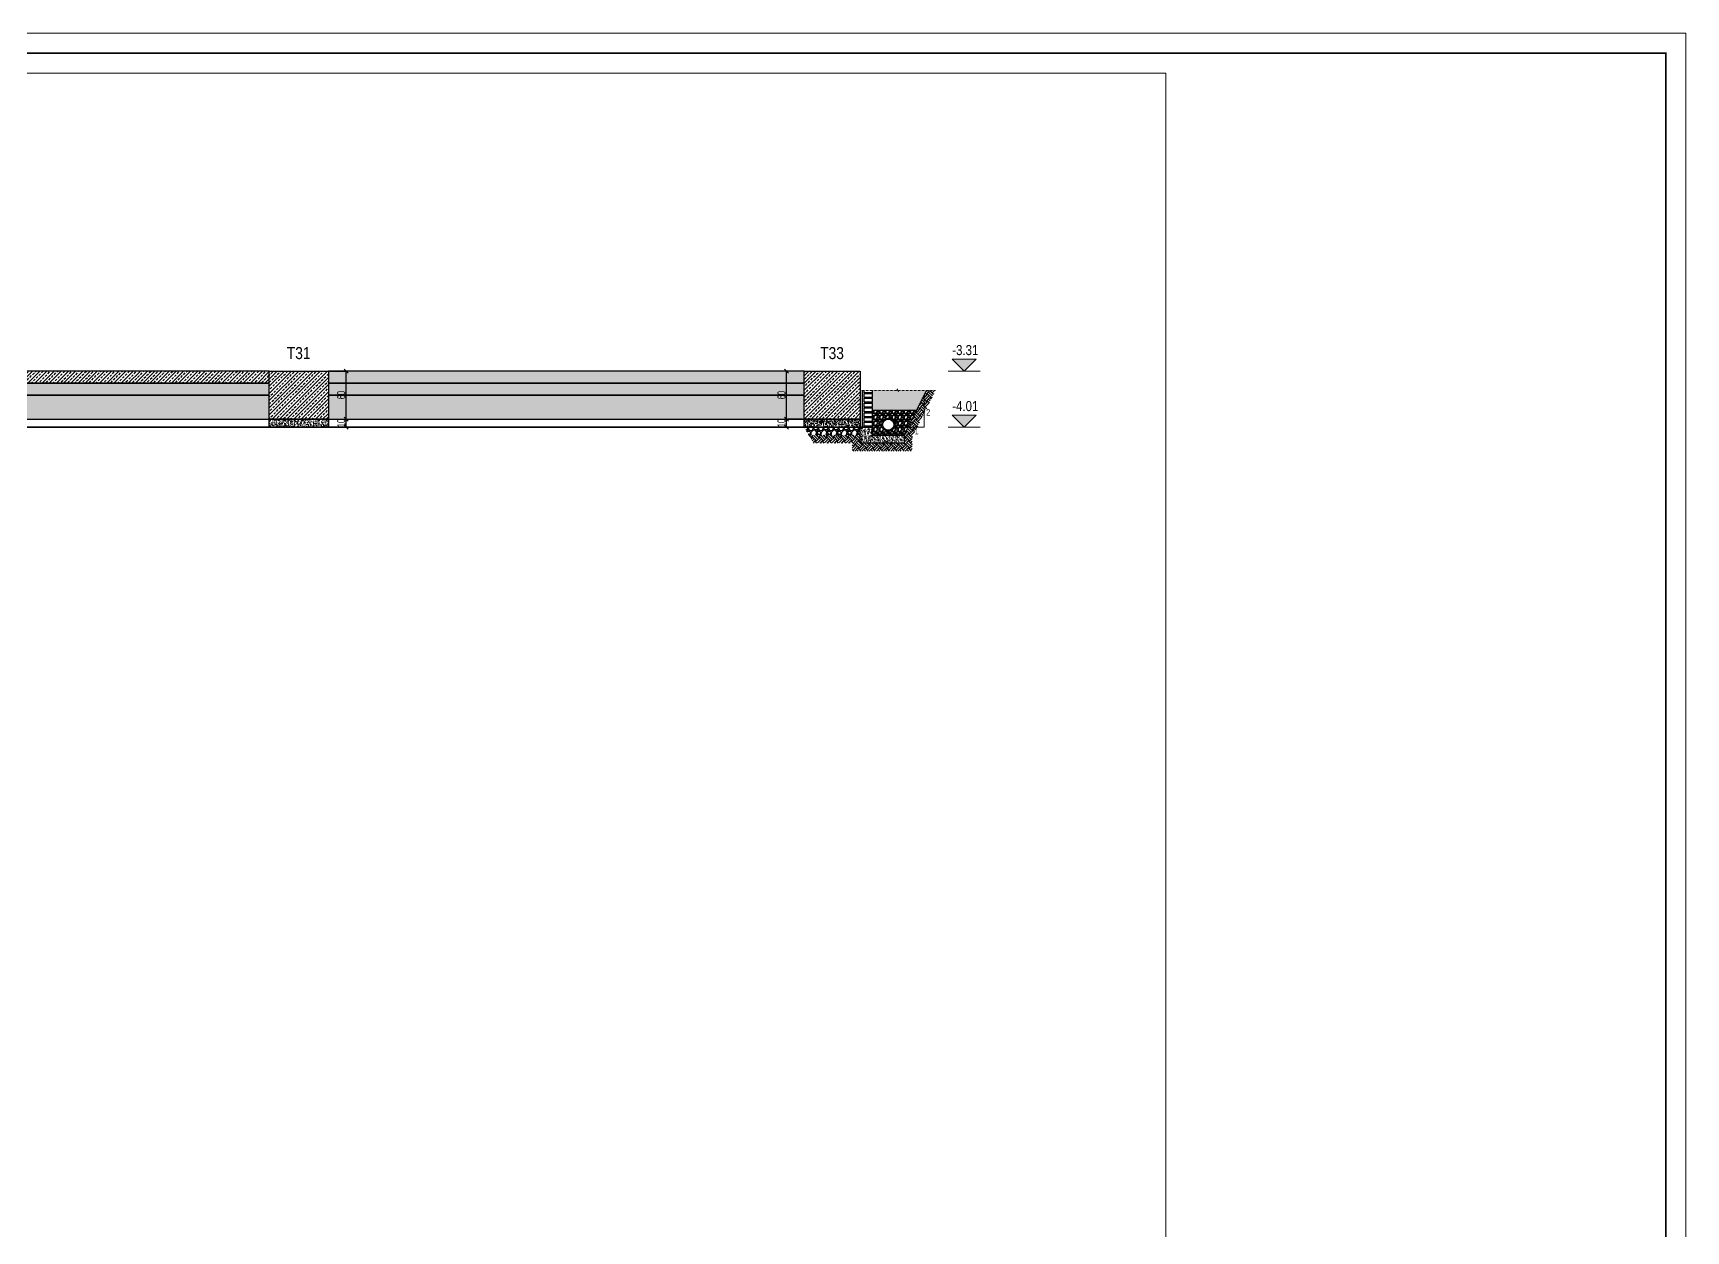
# Model space of a CAD drawing. Header units: millimetres. Extents: x -267 to 94375, y 6431 to 10838.
# Drawn here: x 6873 to 8939, y 9235 to 10732 of the extents above; entities that cross this region are included whole.
import ezdxf
from ezdxf.enums import TextEntityAlignment as Align

# ---------------------------------------------------------------- set-up
doc = ezdxf.new("R2010")
doc.units = ezdxf.units.MM
doc.header["$LTSCALE"] = 0.0001
doc.linetypes.add('DASHED', pattern=[19.05, 12.7, -6.35])
for name, color, linetype, lineweight in [('AKS OLCU (BEYKENT)', 200, 'Continuous', 20), ('CIZGI (BEYKENT)', 1, 'Continuous', 20), ('KESIT SINIRI (BEYKENT)', 241, 'DASHED', 20), ('KOT CIZGI (BEYKENT)', 120, 'Continuous', 20), ('KOT YAZI (BEYKENT)', 7, 'Continuous', 20), ('OLCU (BEYKENT)', 14, 'Continuous', 20), ('SHEETSUMMARY-50', 152, 'Continuous', 20), ('SheetView', 40, 'Continuous', 20), ('SheetViewOut', 231, 'Continuous', 20), ('TARAMA (BEYKENT)', 252, 'Continuous', 25), ('TEMEL (BEYKENT)', 2, 'Continuous', 35), ('TEMEL ISMI (BEYKENT)', 40, 'Continuous', 20), ('YAZI (BEYKENT)', 140, 'Continuous', 20), ('ZEMIN (BEYKENT)', 44, 'Continuous', 35)]:
    doc.layers.add(name, color=color, linetype=linetype, lineweight=lineweight)
doc.styles.add('DSMOLC-50', font='bahnschrift light condensed', dxfattribs={"width": 0.75, "height": 10})
doc.styles.add('KOT (BEYKENT)', font='')
doc.styles.add('YAZI (BEYKENT)', font='')
doc.styles.get('KOT (BEYKENT)').set_extended_font_data('Bahnschrift Light Condensed')
doc.styles.get('YAZI (BEYKENT)').set_extended_font_data('Bahnschrift Light Condensed')
doc.linetypes.add('BATTING', pattern='A,0.00254,-2.54,[134,ltypeshp.shx,S=2.54,R=0,X=-2.54,Y=0],-5.08,[134,ltypeshp.shx,S=2.54,R=180,X=2.54,Y=0],-2.54', length=10.16254)
doc.dimstyles.new('DSMOLC-50', dxfattribs={"dimtxt": 10, "dimasz": 5, "dimexe": 2, "dimexo": 2, "dimgap": 1, "dimtad": 1, "dimdec": 1, "dimrnd": 0.5, "dimzin": 12, "dimdsep": 46, "dimtxsty": 'DSMOLC-50', "dimblk": 'OBLIQUE', "dimblk1": 'OBLIQUE', "dimblk2": 'OBLIQUE', "dimcen": 0, "dimclrt": 7, "dimadec": 0, "dimazin": 0, "dimtfac": 1, "dimtdec": 4, "dimtix": 1, "dimtmove": 2, "dimatfit": 3, "dimfxl": 1, "dimtzin": 0, "dimarcsym": 0})
pattern_1 = [(45, (404.937, 6284.047), (-4.490128, 4.490128), []), (45, (409.427, 6284.047), (-4.490128, 4.490128), [3.175, -1.5875])]
pattern_2 = [(50, (404.937, 6284.047), (5.46554, -0.4781726), [0.5715, -6.2865]), (355, (404.937, 6284.047), (-1.0573026, 5.7317054), [0.4572, -5.0292175]), (100.451445, (405.3926, 6284.007), (4.4082374, 5.2535326), [0.4857003, -5.3427073]), (46.1842, (404.937, 6285.571), (8.132371, -1.26127), [0.85725, -9.42975]), (96.63556, (405.615, 6285.466), (7.122124, 7.422784), [0.728551, -8.014068]), (351.18415, (404.937, 6285.571), (7.122124, 7.422784), [0.685799, -7.543792]), (21, (405.699, 6285.19), (4.5484317, -3.067956), [0.5715, -6.2865]), (326, (405.699, 6285.19), (1.854061, 5.525639), [0.4572, -5.0292]), (71.451445, (406.078, 6284.934), (6.4024926, 2.457683), [0.4857003, -5.342698]), (37.5, (404.9371, 6284.0469), (0.0926581, 2.53665117), [0, -4.96824, 0, -5.1054, 0, -5.04825]), (7.5, (404.937, 6284.047), (2.0045899, 3.00541724), [0, -2.91084, 0, -4.85394, 0, -1.92405]), (327.5, (403.2379, 6284.0469), (4.06771786, -0.1718623), [0, -1.905, 0, -5.9436, 0, -7.8867]), (317.5, (402.476, 6284.047), (4.4438754, 0.7627947), [0, -2.4765, 0, -3.94716, 0, -5.6007])]

# ---------------------------------------------------------------- blocks, each defined once
blk = doc.blocks.new('*U39')
at = {"layer": 'TARAMA (BEYKENT)', "lineweight": -3}
h = blk.add_hatch(dxfattribs=at)
h.set_pattern_fill('ANSI33', color=256, style=0)
h.set_pattern_definition([(45, (-1381.485, -3799.726), (-4.490128, 4.490128), []), (45, (-1376.995, -3799.726), (-4.490128, 4.490128), [3.175, -1.5875])])
h.paths.add_polyline_path([(0, 0), (0, -15), (491.6, -15), (491.6, 0)])
h = blk.add_hatch(dxfattribs=at)
h.set_pattern_fill('AR-CONC', color=256, scale=0.05, style=0)
h.set_pattern_definition([(50, (-1381.485, -3789.726), (9.109233, -0.796954), [0.9525, -10.4775]), (355, (-1381.485, -3789.726), (-1.762171, 9.552842), [0.762, -8.38203]), (100.45144, (-1380.726, -3789.793), (7.347062, 8.755888), [0.8095, -8.904512]), (46.1842, (-1381.485, -3787.186), (13.553952, -2.102116), [1.42875, -15.71625]), (96.63556, (-1380.356, -3787.361), (11.870207, 12.371306), [1.21425, -13.35678]), (351.18415, (-1381.485, -3787.186), (11.870207, 12.371306), [1.143, -12.572987]), (21, (-1380.215, -3787.821), (7.58072, -5.11326), [0.9525, -10.4775]), (326, (-1380.215, -3787.821), (3.090101, 9.209398), [0.762, -8.382]), (71.45144, (-1379.5835, -3788.247), (10.670821, 4.096138), [0.8095, -8.904497]), (37.5, (-1381.4853, -3789.7262), (0.1544302, 4.227752), [0, -8.2804, 0, -8.509, 0, -8.41375]), (7.5, (-1381.4853, -3789.726), (3.340983, 5.0090287), [0, -4.8514, 0, -8.0899, 0, -3.20675]), (327.5, (-1384.3174, -3789.7262), (6.7795298, -0.2864372), [0, -3.175, 0, -9.906, 0, -13.1445]), (317.5, (-1385.5874, -3789.726), (7.406459, 1.2713246), [0, -4.1275, 0, -6.5786, 0, -9.3345])])
h.paths.add_polyline_path([(0, -15), (0, -30), (491.6, -30), (491.6, -15)])
h = blk.add_hatch(dxfattribs=at)
h.set_pattern_fill('EARTH', color=256, angle=45, style=0)
h.set_pattern_definition([(45, (-1381.485, -3799.726), (0, 8.980256), [6.35, -6.35]), (45, (-1383.169, -3798.0424), (0, 8.980256), [6.35, -6.35]), (45, (-1384.853, -3796.3586), (0, 8.980256), [6.35, -6.35]), (135, (-1384.853, -3795.236), (-8.980256, 0), [6.35, -6.35]), (135, (-1383.169, -3793.552), (-8.980256, 0), [6.35, -6.35]), (135, (-1381.485, -3791.8685), (-8.980256, 0), [6.35, -6.35])])
h.paths.add_polyline_path([(0, -30), (0, -60), (491.6, -60), (491.6, -30)])
at = {"layer": 'TARAMA (BEYKENT)', "lineweight": -3, "transparency": 33554483, "flags": 128}
for points in [[(0, -15), (0, -30), (491.6, -30), (491.6, -15)], [(0, -30), (0, -60), (491.6, -60), (491.6, -30)]]:
    blk.add_lwpolyline(points, close=True, dxfattribs=at)
at = {"layer": 'TEMEL (BEYKENT)', "lineweight": -3, "flags": 128}
blk.add_lwpolyline([(0, 0), (0, -15), (491.6, -15), (491.6, 0)], close=True, dxfattribs=at)
blk = doc.blocks.new('*U36')
at = {"layer": 'TARAMA (BEYKENT)', "lineweight": -3}
h = blk.add_hatch(dxfattribs=at)
h.set_pattern_fill('ANSI33', color=256, style=0)
h.set_pattern_definition([(45, (-1278.4837, -3799.726), (-4.490128, 4.490128), []), (45, (-1273.9935, -3799.726), (-4.490128, 4.490128), [3.175, -1.5875])])
h.paths.add_polyline_path([(0, 0), (0, -15), (594.6, -15), (594.6, 0)])
h = blk.add_hatch(dxfattribs=at)
h.set_pattern_fill('AR-CONC', color=256, scale=0.05, style=0)
h.set_pattern_definition([(50, (-1278.484, -3789.726), (9.109233, -0.796954), [0.9525, -10.4775]), (355, (-1278.484, -3789.726), (-1.762171, 9.552842), [0.762, -8.38203]), (100.45144, (-1277.725, -3789.793), (7.347062, 8.755888), [0.8095, -8.904512]), (46.1842, (-1278.484, -3787.186), (13.553952, -2.102116), [1.42875, -15.71625]), (96.63556, (-1277.354, -3787.361), (11.870207, 12.371306), [1.21425, -13.35678]), (351.18415, (-1278.484, -3787.186), (11.870207, 12.371306), [1.143, -12.572987]), (21, (-1277.214, -3787.821), (7.58072, -5.11326), [0.9525, -10.4775]), (326, (-1277.214, -3787.821), (3.090101, 9.209398), [0.762, -8.382]), (71.45144, (-1276.582, -3788.247), (10.670821, 4.096138), [0.8095, -8.904497]), (37.5, (-1278.4837, -3789.7262), (0.1544302, 4.227752), [0, -8.2804, 0, -8.509, 0, -8.41375]), (7.5, (-1278.4837, -3789.726), (3.340983, 5.0090287), [0, -4.8514, 0, -8.0899, 0, -3.20675]), (327.5, (-1281.3158, -3789.7262), (6.7795298, -0.2864372), [0, -3.175, 0, -9.906, 0, -13.1445]), (317.5, (-1282.586, -3789.726), (7.406459, 1.2713246), [0, -4.1275, 0, -6.5786, 0, -9.3345])])
h.paths.add_polyline_path([(0, -15), (0, -30), (594.6, -30), (594.6, -15)])
h = blk.add_hatch(dxfattribs=at)
h.set_pattern_fill('EARTH', color=256, angle=45, style=0)
h.set_pattern_definition([(45, (-1278.4837, -3799.726), (0, 8.980256), [6.35, -6.35]), (45, (-1280.1675, -3798.0424), (0, 8.980256), [6.35, -6.35]), (45, (-1281.851, -3796.3586), (0, 8.980256), [6.35, -6.35]), (135, (-1281.851, -3795.236), (-8.980256, 0), [6.35, -6.35]), (135, (-1280.1675, -3793.552), (-8.980256, 0), [6.35, -6.35]), (135, (-1278.4837, -3791.8685), (-8.980256, 0), [6.35, -6.35])])
h.paths.add_polyline_path([(0, -30), (0, -60), (594.6, -60), (594.6, -30)])
at = {"layer": 'TARAMA (BEYKENT)', "lineweight": -3, "transparency": 33554483, "flags": 128}
for points in [[(0, -15), (0, -30), (594.6, -30), (594.6, -15)], [(0, -30), (0, -60), (594.6, -60), (594.6, -30)]]:
    blk.add_lwpolyline(points, close=True, dxfattribs=at)
at = {"layer": 'TEMEL (BEYKENT)', "lineweight": -3, "flags": 128}
blk.add_lwpolyline([(0, 0), (0, -15), (594.6, -15), (594.6, 0)], close=True, dxfattribs=at)
blk = doc.blocks.new('_Oblique')
at = {"color": 0, "linetype": 'ByBlock', "lineweight": -2}
blk.add_line((-0.5, -0.5), (0.5, 0.5), dxfattribs=at)
blk = doc.blocks.new('*D34')
at = {"layer": 'DEFPOINTS', "color": 0, "lineweight": -3, "transparency": 16777216}
for p in [(7242.1, 10249.4), (7264.4, 10249.4), (7242.1, 10239.4)]:
    blk.add_point(p, dxfattribs=at)
at = {"layer": 'OLCU (BEYKENT)', "color": 0, "lineweight": -2, "transparency": 16777216}
for p, q in [((7244.1, 10249.4), (7266.4, 10249.4)), ((7264.4, 10239.4), (7264.4, 10249.4)), ((7244.1, 10239.4), (7266.4, 10239.4))]:
    blk.add_line(p, q, dxfattribs=at)
at = {"layer": 'OLCU (BEYKENT)', "color": 0, "lineweight": -2, "transparency": 16777216, "xscale": 5, "yscale": 5, "zscale": 5}
for p, rotation in [((7264.4, 10249.4), 90), ((7264.4, 10239.4), 270)]:
    blk.add_blockref('_Oblique', p, dxfattribs=dict(at, rotation=rotation))
at = {"layer": 'OLCU (BEYKENT)', "color": 7, "lineweight": -3, "transparency": 16777216, "insert": (7258.3, 10244.4), "char_height": 10, "attachment_point": 5, "rotation": 90, "style": 'DSMOLC-50'}
blk.add_mtext('10', dxfattribs=at)
blk = doc.blocks.new('*D35')
at = {"layer": 'DEFPOINTS', "color": 0, "lineweight": -3, "transparency": 16777216}
for p in [(7242.1, 10309.4), (7264.4, 10309.4), (7242.1, 10249.4)]:
    blk.add_point(p, dxfattribs=at)
at = {"layer": 'OLCU (BEYKENT)', "color": 0, "lineweight": -2, "transparency": 16777216}
for p, q in [((7244.1, 10309.4), (7266.4, 10309.4)), ((7264.4, 10249.4), (7264.4, 10309.4)), ((7244.1, 10249.4), (7266.4, 10249.4))]:
    blk.add_line(p, q, dxfattribs=at)
at = {"layer": 'OLCU (BEYKENT)', "color": 0, "lineweight": -2, "transparency": 16777216, "xscale": 5, "yscale": 5, "zscale": 5}
for p, rotation in [((7264.4, 10309.4), 90), ((7264.4, 10249.4), 270)]:
    blk.add_blockref('_Oblique', p, dxfattribs=dict(at, rotation=rotation))
at = {"layer": 'OLCU (BEYKENT)', "color": 7, "lineweight": -3, "transparency": 16777216, "insert": (7258.3, 10279.4), "char_height": 10, "attachment_point": 5, "rotation": 90, "style": 'DSMOLC-50'}
blk.add_mtext('60', dxfattribs=at)
blk = doc.blocks.new('*D37')
at = {"layer": 'DEFPOINTS', "color": 0, "lineweight": -3, "transparency": 16777216}
for p in [(7814.5, 10249.4), (7836.8, 10249.4), (7836.8, 10239.4)]:
    blk.add_point(p, dxfattribs=at)
at = {"layer": 'OLCU (BEYKENT)', "color": 0, "lineweight": -2, "transparency": 16777216}
for p, q in [((7834.8, 10249.4), (7812.5, 10249.4)), ((7814.5, 10239.4), (7814.5, 10249.4)), ((7834.8, 10239.4), (7812.5, 10239.4))]:
    blk.add_line(p, q, dxfattribs=at)
at = {"layer": 'OLCU (BEYKENT)', "color": 0, "lineweight": -2, "transparency": 16777216, "xscale": 5, "yscale": 5, "zscale": 5}
for p, rotation in [((7814.5, 10249.4), 90), ((7814.5, 10239.4), 270)]:
    blk.add_blockref('_Oblique', p, dxfattribs=dict(at, rotation=rotation))
at = {"layer": 'OLCU (BEYKENT)', "color": 7, "lineweight": -3, "transparency": 16777216, "insert": (7808.4, 10244.4), "char_height": 10, "attachment_point": 5, "rotation": 90, "style": 'DSMOLC-50'}
blk.add_mtext('10', dxfattribs=at)
blk = doc.blocks.new('*D38')
at = {"layer": 'DEFPOINTS', "color": 0, "lineweight": -3, "transparency": 16777216}
for p in [(7814.5, 10309.4), (7836.8, 10309.4), (7836.8, 10249.4)]:
    blk.add_point(p, dxfattribs=at)
at = {"layer": 'OLCU (BEYKENT)', "color": 0, "lineweight": -2, "transparency": 16777216}
for p, q in [((7834.8, 10309.4), (7812.5, 10309.4)), ((7814.5, 10249.4), (7814.5, 10309.4)), ((7834.8, 10249.4), (7812.5, 10249.4))]:
    blk.add_line(p, q, dxfattribs=at)
at = {"layer": 'OLCU (BEYKENT)', "color": 0, "lineweight": -2, "transparency": 16777216, "xscale": 5, "yscale": 5, "zscale": 5}
for p, rotation in [((7814.5, 10309.4), 90), ((7814.5, 10249.4), 270)]:
    blk.add_blockref('_Oblique', p, dxfattribs=dict(at, rotation=rotation))
at = {"layer": 'OLCU (BEYKENT)', "color": 7, "lineweight": -3, "transparency": 16777216, "insert": (7808.4, 10279.4), "char_height": 10, "attachment_point": 5, "rotation": 90, "style": 'DSMOLC-50'}
blk.add_mtext('60', dxfattribs=at)
blk = doc.blocks.new('*D52')
at = {"layer": 'AKS OLCU (BEYKENT)', "color": 0, "lineweight": -2, "transparency": 16777216}
for p, q in [((5372.4, 10028.4), (5374.4, 10031.8)), ((5373.4, 10030.1), (7991.3, 8458.3)), ((7990.3, 8456.6), (7992.4, 8460))]:
    blk.add_line(p, q, dxfattribs=at)
at = {"layer": 'DEFPOINTS', "color": 0, "lineweight": -3, "transparency": 16777216}
for p in [(5371.4, 10026.7), (7989.3, 8454.9), (7991.3, 8458.3)]:
    blk.add_point(p, dxfattribs=at)
at = {"layer": 'AKS OLCU (BEYKENT)', "color": 0, "lineweight": -2, "transparency": 16777216, "xscale": 5, "yscale": 5, "zscale": 5}
for p, rotation in [((5373.4, 10030.1), 149.0195588067909), ((7991.3, 8458.3), 329.0195588067908)]:
    blk.add_blockref('_Oblique', p, dxfattribs=dict(at, rotation=rotation))
at = {"layer": 'AKS OLCU (BEYKENT)', "color": 7, "transparency": 16777216, "insert": (6685.5, 9249.5), "char_height": 10, "attachment_point": 5, "rotation": 329.0196, "style": 'DSMOLC-50'}
blk.add_mtext('3053.5', dxfattribs=at)

msp = doc.modelspace()

# ---------------------------------------------------------------- hatches: boundary and pattern name
at = {"layer": 'KOT CIZGI (BEYKENT)'}
for points in [[(8021.76, 10324.37), (8036.76, 10309.37), (8051.76, 10324.37)], [(8021.76, 10254.37), (8036.76, 10239.37), (8051.76, 10254.37)]]:
    msp.add_hatch(color=256, dxfattribs=at).paths.add_polyline_path(points)
at = {"layer": 'TARAMA (BEYKENT)', "lineweight": -3}
h = msp.add_hatch(dxfattribs=at)
h.set_pattern_fill('ANSI33', color=256, style=0)
h.set_pattern_definition(pattern_1)
h.paths.add_polyline_path([(7168.31, 10309.37), (7242.12, 10309.37), (7242.12, 10249.37), (7168.31, 10249.37)])
h = msp.add_hatch(dxfattribs=at)
h.set_pattern_fill('ANSI33', color=256, style=0)
h.set_pattern_definition(pattern_1)
h.paths.add_polyline_path([(7836.76, 10309.37), (7906.76, 10309.37), (7906.76, 10249.37), (7836.76, 10249.37)])
h = msp.add_hatch(dxfattribs=at)
h.set_pattern_fill('GRAVEL', color=256, scale=0.2)
h.set_pattern_definition([(228.0127875, (6349.9474, 6191.1699), (-40.640000003, -45.719999997), [0.683443, -67.660967]), (184.969741, (6349.49022, 6190.6619), (60.959999976, 5.080000289), [1.1728094, -116.108098]), (132.510447, (6348.32182, 6190.5603), (50.800000021, -55.87999998), [0.826963, -81.8694456]), (267.273689, (6346.34062, 6189.2903), (5.08000001, 101.6), [1.068009, -105.732875]), (292.833654, (6346.28982, 6188.2235), (-25.400000002, 60.959999999), [1.0472674, -103.6796155]), (357.273689, (6346.69622, 6187.2583), (-101.6, 5.08000001), [1.068009, -105.732875]), (37.6942405, (6347.76302, 6187.20751), (-66.039999997, -50.800000004), [1.4123873, -139.8262306]), (72.2553284, (6348.88062, 6188.07111), (35.5600000096, 111.759999997), [1.333439, -132.010513]), (121.4295656, (6349.28702, 6189.3411), (-40.640000006, 66.039999996), [1.071626, -106.0910914]), (175.236358, (6348.7282, 6190.2555), (55.88, -5.08000001), [1.2234266, -59.947874]), (222.397438, (6347.50902, 6190.35711), (-60.959999998, -55.880000002), [1.582156, -156.633545]), (138.814075, (6351.3698, 6189.2395), (-35.56, 30.48), [0.540009, -53.4611316]), (171.4692344, (6350.96342, 6189.5951), (66.040000002, -10.159999988), [1.027364, -101.709278]), (225, (6349.9474, 6189.7475), (-7e-16, -5.08), [0.7184187, -6.465786]), (203.19859, (6349.5918, 6190.3571), (25.4, 10.16), [0.3868826, -38.301245]), (291.80141, (6349.2362, 6190.2047), (-5.08, 15.24), [0.547131, -26.809506]), (30.963757, (6349.4394, 6189.6967), (15.24, 10.16), [0.8886393, -28.7325963]), (161.56505, (6350.2014, 6190.1539), (10.16, -5.08), [0.642574, -15.421796]), (16.38954, (6346.28982, 6190.2047), (50.8, 15.24), [0.900176, -89.1176533]), (70.346176, (6347.15342, 6190.4587), (-20.320000002, -55.88), [0.755198, -74.7644314]), (293.19859, (6350.2014, 6191.1699), (-10.16, 25.4), [0.77376, -37.914367]), (343.61046, (6350.50622, 6190.4587), (-50.800000001, 15.239999996), [0.900176, -89.1176533]), (339.443955, (6346.2898, 6187.0551), (-25.4, 10.16), [0.8680704, -42.5354686]), (294.775141, (6347.10262, 6186.7503), (-25.40000003, 55.879999986), [0.727344, -72.007187]), (66.80141, (6350.2522, 6186.0899), (10.16, 25.4), [0.77376, -37.914367]), (17.354025, (6350.55702, 6186.8011), (-66.039999999, -20.320000004), [0.8515655, -84.304752]), (69.443955, (6347.763, 6186.0899), (-10.16, -25.4), [0.434035, -42.969504]), (101.309932, (6349.9474, 6186.0899), (-5.08, 20.32), [0.259029, -25.64399]), (165.963757, (6349.8966, 6186.3439), (15.24, -5.08), [1.0472674, -19.898109]), (186.009006, (6348.88062, 6186.5979), (50.8, 5.080000003), [0.970534, -96.08273]), (303.690068, (6349.4394, 6189.2395), (-5.08, 10.16), [0.732648, -17.583553]), (353.1572266, (6349.84582, 6188.62991), (86.3600000005, -10.1599999955), [1.2791135, -126.632018]), (60.945396, (6351.1158, 6188.4775), (-20.32, -35.56), [0.5230165, -51.7787846]), (90, (6351.37, 6188.9347), (-5.08, 5.08), [0.3048, -4.7752]), (120.256437, (6348.77902, 6186.7503), (20.319999998, -35.56), [0.705734, -69.8678815]), (48.0127875, (6348.4234, 6187.3599), (40.640000003, 45.719999997), [1.366886, -66.9775244]), (0, (6349.338, 6188.376), (5.08, 5.08), [1.3208, -3.7592]), (325.3048465, (6350.65862, 6188.3759), (50.80000002, -35.559999973), [0.803219, -79.5186334]), (254.054604, (6351.319, 6187.9187), (-5.08, -20.32), [0.739658, -36.2433]), (207.6459754, (6351.11582, 6187.2075), (-96.520000004, -50.799999993), [1.20429, -119.224929]), (175.426079, (6350.04902, 6186.64871), (-66.04, 5.08), [1.274059, -126.131693])])
h.paths.add_polyline_path([(7921.76, 10275.37), (7921.26, 10275.37), (7921.26, 10276.37), (7921.76, 10276.37), (7921.76, 10281.37), (7921.26, 10281.37), (7921.26, 10282.37), (7921.76, 10282.37), (7921.76, 10285.27), (7952.58, 10285.27), (7953.2, 10286.99), (7954.45, 10283.55), (7955.08, 10285.27), (7989.71, 10285.27), (7977.26, 10260.37), (7921.76, 10260.37), (7921.76, 10263.37), (7921.26, 10263.37), (7921.26, 10264.37), (7921.76, 10264.37), (7921.76, 10269.37), (7921.26, 10269.37), (7921.26, 10270.37), (7921.76, 10270.37)])
h = msp.add_hatch(dxfattribs=at)
h.set_pattern_fill('EARTH', color=256, angle=45)
h.set_pattern_definition([(45, (6346.29, 6186.09), (0, 8.980256), [6.35, -6.35]), (45, (6344.606, 6187.774), (0, 8.980256), [6.35, -6.35]), (45, (6342.922, 6189.4575), (0, 8.980256), [6.35, -6.35]), (135, (6342.922, 6190.58), (-8.980256, 0), [6.35, -6.35]), (135, (6344.606, 6192.264), (-8.980256, 0), [6.35, -6.35]), (135, (6346.29, 6193.9476), (-8.980256, 0), [6.35, -6.35])])
h.paths.add_polyline_path([(7848.31, 10219.37), (7842.54, 10229.37), (7906.76, 10229.37), (7906.76, 10219.37), (7961.76, 10219.37), (7961.76, 10229.37), (7989.71, 10285.27), (8000.89, 10285.27), (7971.76, 10227.01), (7971.76, 10209.37), (7896.76, 10209.37), (7896.76, 10219.37)])
h = msp.add_hatch(dxfattribs=at)
h.set_pattern_fill('AR-CONC', color=256, scale=0.03, style=0)
h.set_pattern_definition(pattern_2)
h.paths.add_polyline_path([(7242.12, 10249.37), (7242.12, 10239.37), (7168.31, 10239.37), (7168.31, 10249.37)])
h = msp.add_hatch(dxfattribs=at)
h.set_pattern_fill('AR-CONC', color=256, scale=0.03, style=0)
h.set_pattern_definition(pattern_2)
h.paths.add_polyline_path([(7906.76, 10249.37), (7906.76, 10239.37), (7836.76, 10239.37), (7836.76, 10249.37)])
h = msp.add_hatch(dxfattribs=at)
h.set_pattern_fill('GRAVEL', color=256, scale=0.3)
h.set_pattern_definition([(228.012788, (6351.7762, 6193.7099), (-60.960000005, -68.579999996), [1.025164, -101.491451]), (184.969741, (6351.09042, 6192.9479), (91.439999964, 7.620000434), [1.759214, -174.162147]), (132.510447, (6349.3378, 6192.7955), (76.20000003, -83.81999997), [1.240445, -122.804168]), (267.273689, (6346.36602, 6190.8905), (7.620000016, 152.4), [1.602014, -158.599312]), (292.833654, (6346.28982, 6189.2903), (-38.100000003, 91.44), [1.570901, -155.519423]), (357.273689, (6346.89942, 6187.8425), (-152.4, 7.620000016), [1.602014, -158.599312]), (37.6942405, (6348.49962, 6187.7663), (-99.059999996, -76.200000006), [2.118581, -209.739346]), (72.255328, (6350.17602, 6189.0617), (53.340000014, 167.639999995), [2.000159, -198.01577]), (121.429566, (6350.78562, 6190.9667), (-60.96000001, 99.059999995), [1.607439, -159.136637]), (175.236358, (6349.9474, 6192.3383), (83.82, -7.62000001), [1.83514, -89.921811]), (222.397438, (6348.11862, 6192.4907), (-91.439999997, -83.820000003), [2.373234, -234.950318]), (138.814075, (6353.9098, 6190.8143), (-53.34, 45.72), [0.810014, -80.191697]), (171.469234, (6353.3002, 6191.3477), (99.060000003, -15.239999983), [1.541046, -152.563917]), (225, (6351.776, 6191.5763), (-1e-15, -7.62), [1.077628, -9.698679]), (203.19859, (6351.2428, 6192.4907), (38.1, 15.24), [0.580324, -57.451867]), (291.80141, (6350.7094, 6192.2621), (-7.62, 22.86), [0.820697, -40.214259]), (30.963757, (6351.0142, 6191.5001), (22.86, 15.24), [1.332959, -43.098894]), (161.56505, (6352.1572, 6192.186), (15.24, -7.62), [0.963861, -23.132694]), (16.38954, (6346.2898, 6192.2621), (76.2, 22.86), [1.350264, -133.67648]), (70.346176, (6347.5852, 6192.6431), (-30.48, -83.82), [1.132797, -112.146647]), (293.19859, (6352.1572, 6193.7099), (-15.24, 38.1), [1.16064, -56.871551]), (343.61046, (6352.6144, 6192.6431), (-76.2, 22.859999995), [1.350264, -133.67648]), (339.443955, (6346.2898, 6187.5377), (-38.1, 15.24), [1.302106, -63.803203]), (294.77514, (6347.509, 6187.0805), (-38.100000045, 83.81999998), [1.091016, -108.01078]), (66.80141, (6352.2334, 6186.0899), (15.24, 38.1), [1.16064, -56.871551]), (17.354025, (6352.6906, 6187.1567), (-99.06, -30.480000006), [1.277348, -126.457128]), (69.443955, (6348.4996, 6186.0899), (-15.24, -38.1), [0.651053, -64.454256]), (101.309932, (6351.7762, 6186.0899), (-7.62, 30.48), [0.388544, -38.465985]), (165.963757, (6351.7, 6186.471), (22.86, -7.62), [1.570901, -29.847164]), (186.009006, (6350.176, 6186.8519), (76.2, 7.620000004), [1.455801, -144.124095]), (303.69007, (6351.0142, 6190.8143), (-7.62, 15.24), [1.098972, -26.375329]), (353.1572266, (6351.62382, 6189.8999), (129.54, -15.239999993), [1.91867, -189.948027]), (60.945396, (6353.5288, 6189.6713), (-30.48, -53.34), [0.784525, -77.668177]), (90, (6353.91, 6190.357), (-7.62, 7.62), [0.4572, -7.1628]), (120.256437, (6350.0236, 6187.0805), (30.479999996, -53.34), [1.058601, -104.801822]), (48.012787, (6349.4902, 6187.9949), (60.960000005, 68.579999996), [2.050329, -100.466287]), (0, (6350.862, 6189.519), (7.62, 7.62), [1.9812, -5.6388]), (325.304846, (6352.843, 6189.5189), (76.20000003, -53.33999996), [1.204829, -119.27795]), (254.054604, (6353.8336, 6188.8331), (-7.62, -30.48), [1.109487, -54.36495]), (207.645975, (6353.52882, 6187.7663), (-144.780000005, -76.19999999), [1.806435, -178.837393]), (175.426079, (6351.92862, 6186.9281), (-99.06, 7.62), [1.911088, -189.19754])])
edge = h.paths.add_edge_path()
edge.add_arc((7941.76, 10242.37), 8, 180, 540, ccw=False)
h.paths.add_polyline_path([(7921.76, 10257.37), (7921.26, 10257.37), (7921.26, 10258.37), (7921.76, 10258.37), (7921.76, 10260.37), (7977.26, 10260.37), (7961.76, 10229.37), (7921.76, 10229.37), (7921.76, 10239.37), (7921.26, 10239.37), (7921.26, 10240.37), (7921.76, 10240.37), (7921.76, 10245.37), (7921.26, 10245.37), (7921.26, 10246.37), (7921.76, 10246.37), (7921.76, 10251.37), (7921.26, 10251.37), (7921.26, 10252.37), (7921.76, 10252.37)])
h = msp.add_hatch(dxfattribs=at)
h.set_pattern_fill('GRAVEL', color=256, scale=0.5)
h.set_pattern_definition([(228.012788, (6355.4338, 6198.7899), (-101.6, -114.3), [1.708607, -169.152418]), (184.969741, (6354.2908, 6197.5199), (152.39999994, 12.70000072), [2.932024, -290.270244]), (132.510447, (6351.3698, 6197.2659), (127.00000005, -139.69999995), [2.067408, -204.673614]), (267.273689, (6346.4168, 6194.0909), (12.70000003, 254), [2.670023, -264.332187]), (292.833654, (6346.2898, 6191.4239), (-63.500000005, 152.4), [2.61817, -259.19904]), (357.273689, (6347.3058, 6189.0109), (-254, 12.70000003), [2.670023, -264.332187]), (37.69424, (6349.9728, 6188.8839), (-165.099999993, -127.00000001), [3.53097, -349.565577]), (72.255328, (6352.7668, 6191.0429), (88.900000024, 279.39999999), [3.333598, -330.026283]), (121.429566, (6353.7828, 6194.2179), (-101.600000014, 165.09999999), [2.679065, -265.22773]), (175.236358, (6352.3858, 6196.5039), (139.7, -12.70000002), [3.058566, -149.869685]), (222.397438, (6349.3378, 6196.7579), (-152.399999995, -139.700000005), [3.95539, -391.583863]), (138.814075, (6358.9898, 6193.9639), (-88.9, 76.2), [1.350023, -133.65283]), (171.469234, (6357.9738, 6194.8529), (165.1, -25.39999997), [2.56841, -254.273195]), (225, (6355.434, 6195.234), (-2e-15, -12.7), [1.796047, -16.164466]), (203.19859, (6354.5448, 6196.7579), (63.5, 25.4), [0.967207, -95.753112]), (291.80141, (6353.6558, 6196.377), (-12.7, 38.1), [1.367828, -67.023765]), (30.963757, (6354.1638, 6195.107), (38.1, 25.4), [2.2216, -71.83149]), (161.56505, (6356.069, 6196.25), (25.4, -12.7), [1.606436, -38.55449]), (16.38954, (6346.2898, 6196.3769), (127, 38.1), [2.25044, -222.794133]), (70.346176, (6348.4488, 6197.0119), (-50.8, -139.7), [1.887995, -186.91108]), (293.19859, (6356.0688, 6198.7899), (-25.4, 63.5), [1.9344, -94.785918]), (343.61046, (6356.8308, 6197.0119), (-127, 38.09999999), [2.25044, -222.794133]), (339.443955, (6346.2898, 6188.5029), (-63.5, 25.4), [2.170176, -106.33867]), (294.77514, (6348.3218, 6187.7409), (-63.50000008, 139.69999997), [1.81836, -180.017967]), (66.80141, (6356.1958, 6186.0899), (25.4, 63.5), [1.9344, -94.785918]), (17.354025, (6356.9578, 6187.8679), (-165.1, -50.80000001), [2.128914, -210.76188]), (69.443955, (6349.9728, 6186.0899), (-25.4, -63.5), [1.085088, -107.42376]), (101.30993, (6355.4338, 6186.09), (-12.7, 50.8), [0.647573, -64.109975]), (165.96376, (6355.3068, 6186.725), (38.1, -12.7), [2.61817, -49.745273]), (186.009006, (6352.7668, 6187.3599), (127, 12.70000001), [2.426335, -240.206824]), (303.69007, (6354.1638, 6193.964), (-12.7, 25.4), [1.83162, -43.95888]), (353.157227, (6355.1798, 6192.4399), (215.9, -25.39999999), [3.197784, -316.580045]), (60.945396, (6358.3548, 6192.0589), (-50.8, -88.9), [1.30754, -129.44696]), (90, (6358.99, 6193.202), (-12.7, 12.7), [0.762, -11.938]), (120.256437, (6352.5128, 6187.7409), (50.8, -88.9), [1.764335, -174.669704]), (48.012787, (6351.6238, 6189.2649), (101.6, 114.3), [3.417214, -167.44381]), (0, (6353.91, 6191.805), (12.7, 12.7), [3.302, -9.398]), (325.304846, (6357.2118, 6191.8049), (127.00000005, -88.89999993), [2.008048, -198.796584]), (254.054604, (6358.8628, 6190.6619), (-12.7, -50.8), [1.849145, -90.60825]), (207.645975, (6358.3548, 6188.8839), (-241.30000001, -126.99999998), [3.010725, -298.062322]), (175.426079, (6355.6878, 6187.4869), (-165.1, 12.7), [3.185147, -315.329232])])
h.paths.add_polyline_path([(7842.54, 10229.37), (7836.76, 10239.37), (7906.76, 10239.37), (7906.76, 10229.37)])
at = {"layer": 'TARAMA (BEYKENT)'}
h = msp.add_hatch(dxfattribs=at)
h.set_pattern_fill('AR-CONC', color=256, scale=0.03)
h.set_pattern_definition([(50, (6346.29, 6186.09), (5.46554, -0.4781726), [0.5715, -6.2865]), (355, (6346.29, 6186.09), (-1.057303, 5.731705), [0.4572, -5.0292175]), (100.45144, (6346.7453, 6186.05), (4.4082374, 5.2535326), [0.4857, -5.342707]), (46.1842, (6346.29, 6187.614), (8.132371, -1.26127), [0.85725, -9.42975]), (96.63556, (6346.9675, 6187.509), (7.122124, 7.422784), [0.72855, -8.014068]), (351.18415, (6346.29, 6187.614), (7.122124, 7.422784), [0.685799, -7.543792]), (21, (6347.052, 6187.233), (4.5484317, -3.067956), [0.5715, -6.2865]), (326, (6347.052, 6187.233), (1.854061, 5.525639), [0.4572, -5.0292]), (71.45144, (6347.431, 6186.977), (6.4024926, 2.457683), [0.4857, -5.342698]), (37.5, (6346.2898, 6186.09), (0.0926581, 2.5366512), [0, -4.96824, 0, -5.1054, 0, -5.04825]), (7.5, (6346.2898, 6186.09), (2.0045899, 3.0054172), [0, -2.91084, 0, -4.85394, 0, -1.92405]), (327.5, (6344.5906, 6186.09), (4.0677179, -0.1718623), [0, -1.905, 0, -5.9436, 0, -7.8867]), (317.5, (6343.8286, 6186.09), (4.4438754, 0.7627947), [0, -2.4765, 0, -3.94716, 0, -5.6007])])
h.paths.add_polyline_path([(7906.76, 10239.37), (7921.76, 10239.37), (7921.76, 10229.37), (7961.76, 10229.37), (7961.76, 10219.37), (7906.76, 10219.37)])

# ---------------------------------------------------------------- linework, layer by layer
at = {"layer": 'CIZGI (BEYKENT)'}
for p, q in [((7986.76, 10239.37), (7986.76, 10279.37)), ((7966.76, 10239.37), (7986.76, 10239.37))]:
    msp.add_line(p, q, dxfattribs=at)
at = {"layer": 'KESIT SINIRI (BEYKENT)', "flags": 128}
msp.add_lwpolyline([(8000.89, 10285.27), (7955.08, 10285.27), (7954.45, 10283.55), (7953.2, 10286.99), (7952.58, 10285.27), (7906.76, 10285.27)], dxfattribs=at)
at = {"layer": 'KOT CIZGI (BEYKENT)'}
for p, q in [((8016.76, 10309.37), (8056.76, 10309.37)), ((8021.76, 10324.37), (8051.76, 10324.37)), ((8036.76, 10309.37), (8021.76, 10324.37)), ((8036.76, 10309.37), (8051.76, 10324.37)), ((8021.76, 10254.37), (8051.76, 10254.37)), ((8036.76, 10239.37), (8021.76, 10254.37)), ((8036.76, 10239.37), (8051.76, 10254.37)), ((8016.76, 10239.37), (8056.76, 10239.37))]:
    msp.add_line(p, q, dxfattribs=at)
at = {"layer": 'SHEETSUMMARY-50', "const_width": 2, "flags": 128}
msp.add_lwpolyline([(857.59, 6556.81), (8913.61, 6556.81), (8913.61, 10706.81), (857.59, 10706.81)], close=True, dxfattribs=at)
at = {"layer": 'SheetView'}
msp.add_lwpolyline([(882.59, 6581.81), (8288.61, 6581.81), (8288.61, 10681.81), (882.59, 10681.81)], close=True, dxfattribs=at)
at = {"layer": 'SheetViewOut'}
msp.add_lwpolyline([(832.59, 6531.81), (8938.61, 6531.81), (8938.61, 10731.81), (832.59, 10731.81)], close=True, dxfattribs=at)
at = {"layer": 'TARAMA (BEYKENT)', "linetype": 'BATTING', "ltscale": 0.4}
msp.add_line((7909.26, 10285.27), (7909.26, 10239.37), dxfattribs=at)
at = {"layer": 'TARAMA (BEYKENT)'}
for p, q in [((7912.26, 10282.37), (7912.26, 10281.37)), ((7912.26, 10276.37), (7912.26, 10275.37)), ((7912.26, 10270.37), (7912.26, 10269.37)), ((7921.26, 10282.37), (7921.26, 10281.37)), ((7921.26, 10276.37), (7921.26, 10275.37)), ((7921.26, 10270.37), (7921.26, 10269.37)), ((7912.26, 10264.37), (7912.26, 10263.37)), ((7912.26, 10258.37), (7912.26, 10257.37)), ((7912.26, 10252.37), (7912.26, 10251.37)), ((7912.26, 10246.37), (7912.26, 10245.37)), ((7921.26, 10264.37), (7921.26, 10263.37)), ((7921.26, 10258.37), (7921.26, 10257.37)), ((7921.26, 10252.37), (7921.26, 10251.37)), ((7921.26, 10246.37), (7921.26, 10245.37)), ((7921.76, 10260.37), (7977.26, 10260.37)), ((7912.26, 10240.37), (7912.26, 10239.37)), ((7921.26, 10240.37), (7921.26, 10239.37))]:
    msp.add_line(p, q, dxfattribs=at)
msp.add_lwpolyline([(7921.76, 10285.27), (7921.76, 10282.37), (7911.76, 10282.37), (7911.76, 10285.27)], dxfattribs=at)
for points in [[(7921.76, 10276.37), (7911.76, 10276.37), (7911.76, 10281.37), (7921.76, 10281.37)], [(7921.76, 10270.37), (7911.76, 10270.37), (7911.76, 10275.37), (7921.76, 10275.37)], [(7921.76, 10264.37), (7911.76, 10264.37), (7911.76, 10269.37), (7921.76, 10269.37)], [(7921.76, 10258.37), (7911.76, 10258.37), (7911.76, 10263.37), (7921.76, 10263.37)], [(7921.76, 10252.37), (7911.76, 10252.37), (7911.76, 10257.37), (7921.76, 10257.37)], [(7921.76, 10246.37), (7911.76, 10246.37), (7911.76, 10251.37), (7921.76, 10251.37)], [(7921.76, 10240.37), (7911.76, 10240.37), (7911.76, 10245.37), (7921.76, 10245.37)], [(7961.76, 10219.37), (7906.76, 10219.37), (7906.76, 10239.37), (7921.76, 10239.37), (7921.76, 10229.37), (7961.76, 10229.37)]]:
    msp.add_lwpolyline(points, close=True, dxfattribs=at)
at = {"layer": 'TARAMA (BEYKENT)', "flags": 128}
msp.add_lwpolyline([(7961.76, 10229.37), (7989.71, 10285.27)], dxfattribs=at)
at = {"layer": 'TARAMA (BEYKENT)'}
for radius in [8, 7]:
    msp.add_circle((7941.76, 10242.37), radius, dxfattribs=at)
at = {"layer": 'TEMEL (BEYKENT)', "lineweight": -3, "flags": 128}
for points in [[(7168.31, 10309.37), (7242.12, 10309.37), (7242.12, 10249.37), (7168.31, 10249.37)], [(7836.76, 10309.37), (7906.76, 10309.37), (7906.76, 10249.37), (7836.76, 10249.37)], [(7242.12, 10249.37), (7242.12, 10239.37), (7168.31, 10239.37), (7168.31, 10249.37)], [(7906.76, 10249.37), (7906.76, 10239.37), (7836.76, 10239.37), (7836.76, 10249.37)]]:
    msp.add_lwpolyline(points, close=True, dxfattribs=at)
at = {"layer": 'ZEMIN (BEYKENT)'}
msp.add_line((1501.67, 10239.37), (7921.76, 10239.37), dxfattribs=at)

# ---------------------------------------------------------------- block references
at = {"layer": 'TARAMA (BEYKENT)', "lineweight": -3}
for name, p in [('*U39', (6676.67, 10309.37)), ('*U36', (7242.12, 10309.37))]:
    msp.add_blockref(name, p, dxfattribs=at)

# ---------------------------------------------------------------- texts
at = {"layer": 'KOT YAZI (BEYKENT)', "style": 'KOT (BEYKENT)'}
for s, p in [('-3.31', (8021.76, 10329.37)), ('-4.01', (8021.76, 10259.37))]:
    msp.add_text(s, height=12.5, dxfattribs=at).set_placement(p)
at = {"layer": 'TEMEL ISMI (BEYKENT)', "style": 'YAZI (BEYKENT)'}
for s, p in [('T31', (7190.22, 10324.37)), ('T33', (7856.76, 10324.37))]:
    msp.add_text(s, height=15, dxfattribs=at).set_placement(p)
at = {"layer": 'YAZI (BEYKENT)', "style": 'YAZI (BEYKENT)'}
for s, p in [('2', (7991.69, 10261.76)), ('1', (7977.35, 10238.45))]:
    msp.add_text(s, height=8, dxfattribs=at).set_placement(p, align=Align.TOP_CENTER)

# ---------------------------------------------------------------- dimensions: what is measured, and where the dimension line sits
at = {"layer": 'AKS OLCU (BEYKENT)'}
dim = msp.add_linear_dim(base=(7991.34, 8458.33), p1=(5371.35, 10026.69), p2=(7989.28, 8454.9), angle=329.01956, dimstyle='DSMOLC-50', dxfattribs=at)
dim.commit()
dim.dimension.update_dxf_attribs({"geometry": '*D52', "text_midpoint": (6685.51, 9249.46)})
at = {"layer": 'OLCU (BEYKENT)', "lineweight": -3}
for base, p1, p2, picture, middle in [((7264.42, 10309.37), (7242.12, 10249.37), (7242.12, 10309.37), '*D35', (7258.32, 10279.37)), ((7814.47, 10309.37), (7836.76, 10249.37), (7836.76, 10309.37), '*D38', (7808.36, 10279.37)), ((7264.42, 10249.37), (7242.12, 10239.37), (7242.12, 10249.37), '*D34', (7258.32, 10244.37)), ((7814.47, 10249.37), (7836.76, 10239.37), (7836.76, 10249.37), '*D37', (7808.36, 10244.37))]:
    dim = msp.add_linear_dim(base=base, p1=p1, p2=p2, angle=90, dimstyle='DSMOLC-50', dxfattribs=at)
    dim.commit()
    dim.dimension.update_dxf_attribs({"geometry": picture, "text_midpoint": middle})

doc.saveas('drawing.dxf')
